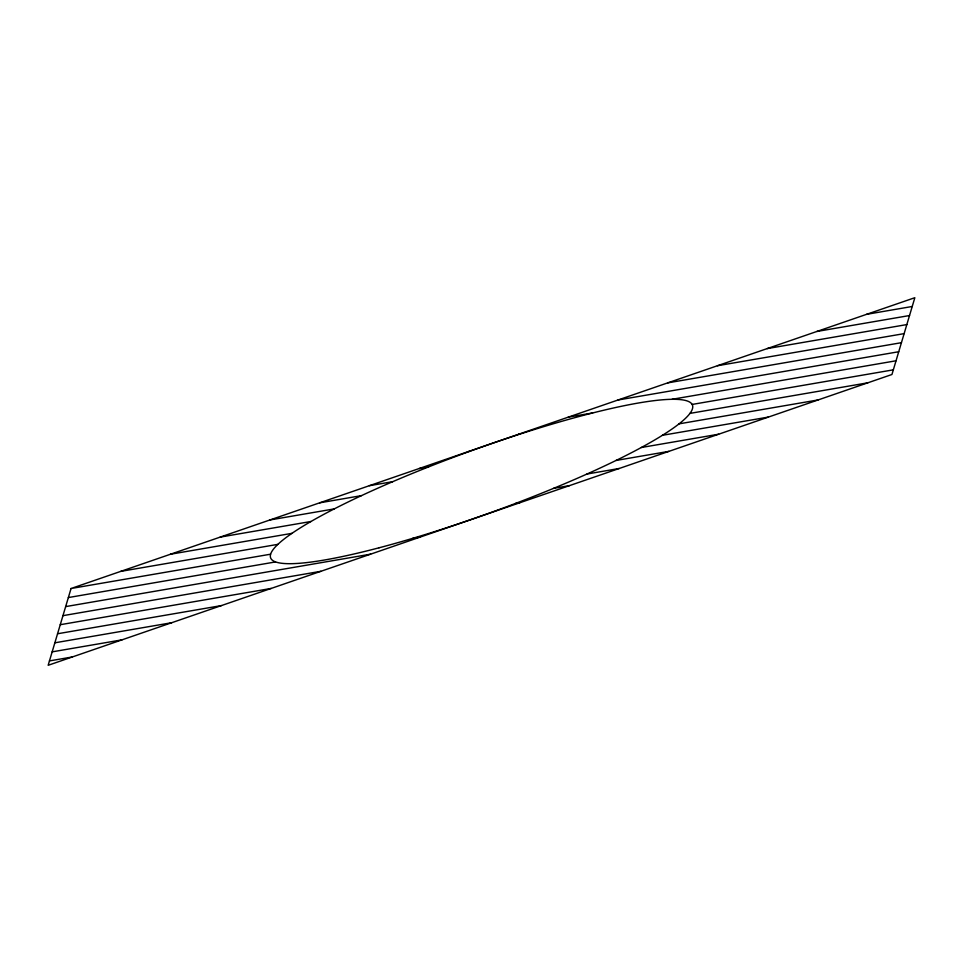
<?xml version="1.0" encoding="UTF-8"?>
<svg xmlns="http://www.w3.org/2000/svg" width="963" height="963" viewBox="0 0 963 963"><rect width="100%" height="100%" fill="white"/><g stroke="black" fill="none" stroke-linecap="round" stroke-linejoin="round"><path stroke-width="1.44" d="M71.057 588.501L48.15 665.301L891.943 374.499L914.85 297.699L71.057 588.501L270.555 554.207M866.592 314.335L912.226 306.487M816.877 331.465L909.529 315.539M767.15 348.606L906.833 324.579M717.435 365.735L904.125 333.631M667.708 382.877L901.428 342.684M617.993 400.006L898.732 351.736M568.266 417.148L592.69 412.946M672.114 399.284L896.023 360.788M518.551 434.277L520.237 433.988M692.144 404.436L893.327 369.84M468.825 451.418L470.004 451.214M689.953 413.392L867.807 382.817M419.11 468.56L428.487 466.935M679.059 423.852L818.093 399.946M369.383 485.689L392.687 481.681M662.436 435.3L768.366 417.087M319.668 502.83L361.414 495.644M641.286 447.518L718.651 434.217M269.941 519.96L334.197 508.909M616.091 460.446L668.924 451.358M220.226 537.101L310.929 521.501M586.936 474.037L619.209 468.487M170.499 554.231L291.885 533.358M553.556 488.361L569.482 485.629M120.784 571.372L277.826 544.36M515.193 503.553L519.767 502.758M68.361 597.554L275.49 561.935M412.694 538.341L420.325 537.029M65.665 606.606L370.599 554.17M62.956 615.658L320.884 571.3M60.26 624.71L271.157 588.441M57.563 633.762L221.442 605.583M54.867 642.803L171.715 622.712M52.158 651.855L122 639.853M49.462 660.907L72.273 656.983M379.025 547.803A224.367 32.393 -19.9 0 0 692.722 406.242A224.367 32.393 -19.9 0 0 372.753 490.456A224.367 32.393 -19.9 0 0 379.025 547.803"/></g></svg>
